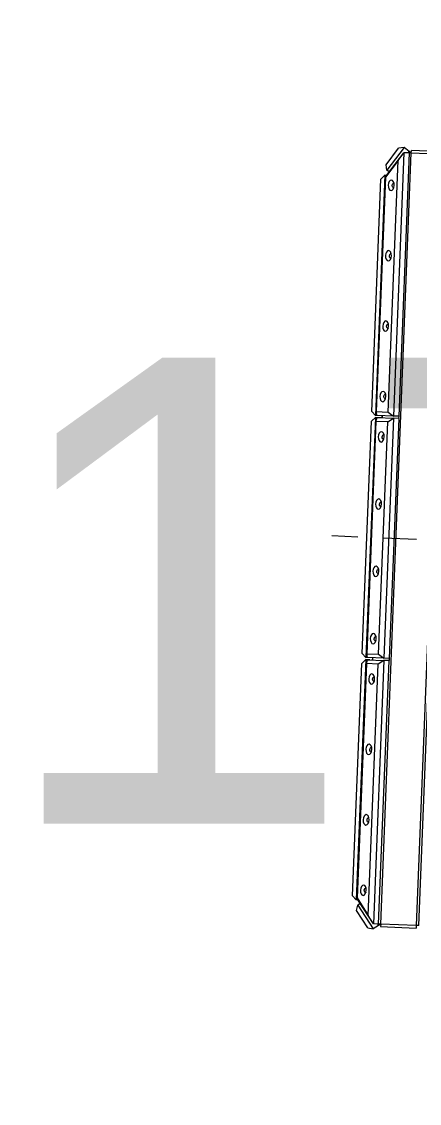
# Model space of a CAD drawing. Header units: millimetres. Extents: x 0 to 581027, y 0 to 6627194.
# Drawn here: x 580567.09 to 580568.626, y 6625969.2 to 6625973.377 of the extents above; entities that cross this region are included whole.
import ezdxf
from ezdxf.enums import TextEntityAlignment as Align

# ---------------------------------------------------------------- set-up
doc = ezdxf.new("R2010")
doc.units = ezdxf.units.MM
doc.linetypes.add('CENTERX2', pattern=[20.32, 12.7, -2.54, 2.54, -2.54])
doc.layers.add('Soundings_1000', color=7, linetype='Continuous', true_color=0x000000)
doc.layers.add('soundings_diff', color=7, linetype='Continuous', true_color=0x000000)
doc.layers.add('tiff', color=7, linetype='Continuous')
doc.layers.add('tiff17.2', color=7, linetype='Continuous')
doc.layers.add('ГР_Ось', color=7, linetype='CENTERX2', lineweight=15)
doc.layers.add('ГР_Отбойные SPC 1400 G1.8', color=252, linetype='Continuous', lineweight=15)
doc.styles.get("Standard").update_dxf_attribs({"font": 'arial.ttf'})
picture_1 = doc.add_image_def('image2.tif', size_in_pixel=(3838, 2796))
picture_2 = doc.add_image_def('image3.tif', size_in_pixel=(3838, 2796))
picture_3 = doc.add_image_def('image4.tif', size_in_pixel=(2844, 2049))

# ---------------------------------------------------------------- blocks, each defined once
blk = doc.blocks.new('ГР_Отбойные SPC 1400 G1.8_план_100')
at = {"layer": 'ГР_Ось', "ltscale": 0.1}
blk.add_line((0, 0), (0, -21.331), dxfattribs=at)
at = {"layer": 'ГР_Отбойные SPC 1400 G1.8'}
for p, q in [((-15, -16.5), (-15, -17.87)), ((14.9, -16.4), (-14.9, -16.4)), ((-14.9, -17.87), (-14.9, -16.5)), ((-14.9, -16.5), (14.9, -16.5)), ((-14.9, -17.87), (-14.9, -16.5)), ((14.9, -16.4), (14.9, -16.5)), ((14.9, -16.5), (14.9, -17.87)), ((14.9, -16.5), (15, -16.5)), ((15, -17.87), (15, -16.5)), ((-14.958, -17.951), (-15.101, -18.156)), ((-14.9, -17.87), (-15, -17.87)), ((-14.901, -17.991), (-14.958, -17.951)), ((-14.9, -17.87), (-14.957, -17.952)), ((-14.901, -17.951), (-4.72, -17.951)), ((-14.901, -17.951), (-14.901, -18.156)), ((14.9, -17.87), (-14.9, -17.87)), ((-14.9, -17.87), (-14.9, -17.951)), ((-14.9, -17.87), (-14.9, -17.87)), ((-14.9, -17.87), (-14.9, -17.87)), ((-4.72, -17.951), (-4.72, -17.952)), ((-4.72, -17.951), (-4.72, -18.156)), ((-4.72, -17.952), (-4.64, -17.952)), ((-4.64, -17.951), (4.64, -17.951)), ((-4.64, -17.951), (-4.64, -18.156)), ((4.64, -17.951), (4.64, -17.952)), ((4.64, -17.951), (4.64, -18.156)), ((4.64, -17.952), (4.72, -17.952)), ((14.901, -17.951), (4.72, -17.951)), ((4.72, -17.951), (4.72, -18.156)), ((14.9, -17.87), (15, -17.87)), ((14.9, -17.87), (14.9, -17.87)), ((14.9, -17.87), (14.957, -17.952)), ((14.9, -17.87), (14.9, -17.951)), ((14.901, -17.991), (14.958, -17.951)), ((14.901, -17.951), (14.901, -18.156)), ((14.958, -17.951), (15.101, -18.156)), ((-15.101, -18.156), (-14.2, -18.787)), ((-15.101, -18.156), (-15.064, -18.365)), ((-14.409, -18.824), (-15.064, -18.365)), ((-14, -18.787), (-14.901, -18.156)), ((-14.584, -18.365), (-14.901, -18.156)), ((-14.901, -18.156), (-4.72, -18.156)), ((-14.584, -18.365), (-13.929, -18.824)), ((-4.87, -18.365), (-14.584, -18.365)), ((-4.87, -18.365), (-4.72, -18.156)), ((-4.87, -18.824), (-4.87, -18.365)), ((-4.72, -18.156), (-4.72, -18.787)), ((-4.64, -18.787), (-4.64, -18.156)), ((-4.49, -18.365), (-4.64, -18.156)), ((-4.64, -18.156), (4.64, -18.156)), ((-4.49, -18.365), (-4.49, -18.824)), ((4.49, -18.365), (-4.49, -18.365)), ((4.49, -18.365), (4.64, -18.156)), ((4.49, -18.824), (4.49, -18.365)), ((4.64, -18.156), (4.64, -18.787)), ((4.72, -18.156), (14.901, -18.156)), ((4.72, -18.787), (4.72, -18.156)), ((4.72, -18.156), (4.87, -18.365)), ((14.584, -18.365), (4.87, -18.365)), ((4.87, -18.365), (4.87, -18.824)), ((13.929, -18.824), (14.584, -18.365)), ((14.901, -18.156), (14, -18.787)), ((14.2, -18.787), (15.101, -18.156)), ((15.064, -18.365), (14.409, -18.824)), ((14.901, -18.156), (14.584, -18.365)), ((15.064, -18.365), (15.101, -18.156)), ((-14.2, -18.787), (-14.409, -18.824)), ((-14.134, -18.693), (-14.2, -18.787)), ((-14, -18.787), (-14, -18.85)), ((-13.929, -18.824), (-14, -18.787)), ((-13.7, -18.489), (-13.7, -18.513)), ((-13.54, -18.489), (-13.54, -18.513)), ((-10.98, -18.489), (-10.98, -18.513)), ((-10.82, -18.489), (-10.82, -18.513)), ((-8.26, -18.489), (-8.26, -18.513)), ((-8.1, -18.489), (-8.1, -18.513)), ((-5.54, -18.489), (-5.54, -18.513)), ((-5.38, -18.489), (-5.38, -18.513)), ((-4.72, -18.787), (-4.87, -18.824)), ((-4.64, -18.582), (-4.72, -18.582)), ((-4.72, -18.582), (-4.72, -18.582)), ((-4.72, -18.582), (-4.72, -18.787)), ((-4.72, -18.6), (-4.64, -18.6)), ((-4.72, -18.787), (-4.72, -18.85)), ((-4.64, -18.6), (-4.64, -18.85)), ((-4.64, -18.6), (-4.64, -18.6)), ((-4.49, -18.824), (-4.64, -18.787)), ((-3.98, -18.489), (-3.98, -18.513)), ((-3.82, -18.489), (-3.82, -18.513)), ((-1.38, -18.489), (-1.38, -18.513)), ((-1.22, -18.489), (-1.22, -18.513)), ((1.22, -18.489), (1.22, -18.513)), ((1.38, -18.489), (1.38, -18.513)), ((3.82, -18.489), (3.82, -18.513)), ((3.98, -18.489), (3.98, -18.513)), ((4.64, -18.787), (4.49, -18.824)), ((4.72, -18.582), (4.64, -18.582)), ((4.64, -18.582), (4.64, -18.582)), ((4.64, -18.582), (4.64, -18.787)), ((4.64, -18.6), (4.72, -18.6)), ((4.64, -18.787), (4.64, -18.85)), ((4.72, -18.701), (4.72, -18.85)), ((4.87, -18.824), (4.72, -18.787)), ((5.38, -18.489), (5.38, -18.513)), ((5.54, -18.489), (5.54, -18.513)), ((8.1, -18.489), (8.1, -18.513)), ((8.26, -18.489), (8.26, -18.513)), ((10.82, -18.489), (10.82, -18.513)), ((10.98, -18.489), (10.98, -18.513)), ((13.54, -18.489), (13.54, -18.513)), ((13.7, -18.489), (13.7, -18.513)), ((14, -18.787), (13.929, -18.824)), ((14, -18.787), (14, -18.85)), ((14.134, -18.693), (14.2, -18.787)), ((14.409, -18.824), (14.2, -18.787)), ((-13.85, -19), (-14, -18.85)), ((-14, -18.85), (-4.72, -18.85)), ((-13.929, -18.824), (-4.87, -18.824)), ((-4.87, -19), (-13.85, -19)), ((-4.87, -19), (-4.72, -18.85)), ((-4.49, -19), (-4.64, -18.85)), ((-4.64, -18.85), (4.64, -18.85)), ((-4.49, -18.824), (4.49, -18.824)), ((4.49, -19), (-4.49, -19)), ((4.49, -19), (4.64, -18.85)), ((4.72, -18.85), (14, -18.85)), ((4.72, -18.85), (4.87, -19)), ((4.87, -18.824), (13.929, -18.824)), ((13.85, -19), (4.87, -19)), ((14, -18.85), (13.85, -19))]:
    blk.add_line(p, q, dxfattribs=at)
at = {"layer": 'ГР_Отбойные SPC 1400 G1.8', "extrusion": (0, 0, -1)}
for centre in [(-13.62, -18.594), (-10.9, -18.594), (-8.18, -18.594), (-5.46, -18.594), (-3.9, -18.594), (-1.3, -18.594), (1.3, -18.594), (3.9, -18.594), (5.46, -18.594), (8.18, -18.594), (10.9, -18.594), (13.62, -18.594)]:
    blk.add_ellipse(centre, major_axis=(-0.2, 0), ratio=0.573576, dxfattribs=at)
for centre, major_axis, start_param, end_param in [((-13.62, -18.406), (-0.2, 0), 5.123906, 5.319451), ((-13.62, -18.513), (-0.08, 0), 2.525509, 6.899269), ((-13.62, -18.406), (-0.2, 0), 4.105327, 4.300872), ((-10.9, -18.406), (-0.2, 0), 5.123906, 5.319451), ((-10.9, -18.513), (-0.08, 0), 2.525509, 6.899269), ((-10.9, -18.406), (-0.2, 0), 4.105327, 4.300872), ((-8.18, -18.406), (-0.2, 0), 5.123906, 5.319451), ((-8.18, -18.513), (-0.08, 0), 2.525509, 6.899269), ((-8.18, -18.406), (-0.2, 0), 4.105327, 4.300872), ((-5.46, -18.406), (-0.2, 0), 5.123913, 5.319451), ((-5.46, -18.513), (-0.08, 0), 2.5255, 6.89926), ((-5.46, -18.406), (-0.2, 0), 4.105327, 4.300879), ((-3.9, -18.406), (-0.2, 0), 5.123891, 5.31945), ((-3.9, -18.513), (-0.08, 0), 4.712389, 6.899288), ((-3.9, -18.513), (-0.08, 0), 2.525528, 4.712389), ((-3.9, -18.406), (-0.2, 0), 4.105328, 4.300857), ((-1.3, -18.406), (-0.2, 0), 5.123891, 5.31945), ((-1.3, -18.513), (-0.08, 0), 4.712389, 6.899288), ((-1.3, -18.513), (-0.08, 0), 2.525528, 4.712389), ((-1.3, -18.406), (-0.2, 0), 4.105328, 4.300857), ((1.3, -18.406), (-0.2, 0), 5.123891, 5.31945), ((1.3, -18.513), (-0.08, 0), 4.712389, 6.899288), ((1.3, -18.513), (-0.08, 0), 2.525528, 4.712389), ((1.3, -18.406), (-0.2, 0), 4.105328, 4.300857), ((3.9, -18.406), (-0.2, 0), 5.123898, 5.31945), ((3.9, -18.513), (-0.08, 0), 4.712389, 6.899278), ((3.9, -18.513), (-0.08, 0), 2.525518, 4.712389), ((3.9, -18.406), (-0.2, 0), 4.105328, 4.300865), ((5.46, -18.406), (-0.2, 0), 5.123898, 5.319451), ((5.46, -18.513), (-0.08, 0), 4.712389, 6.899278), ((5.46, -18.513), (-0.08, 0), 2.525518, 4.712389), ((5.46, -18.406), (-0.2, 0), 4.105327, 4.300865), ((8.18, -18.406), (-0.2, 0), 5.123906, 5.319451), ((8.18, -18.513), (-0.08, 0), 4.712389, 6.899269), ((8.18, -18.513), (-0.08, 0), 2.525509, 4.712389), ((8.18, -18.406), (-0.2, 0), 4.105327, 4.300872), ((10.9, -18.406), (-0.2, 0), 5.123906, 5.319451), ((10.9, -18.513), (-0.08, 0), 4.712389, 6.899269), ((10.9, -18.513), (-0.08, 0), 2.525509, 4.712389), ((10.9, -18.406), (-0.2, 0), 4.105327, 4.300872), ((13.62, -18.406), (-0.2, 0), 5.123906, 5.319451), ((13.62, -18.513), (-0.08, 0), 4.712389, 6.899269), ((13.62, -18.513), (-0.08, 0), 2.525509, 4.712389), ((13.62, -18.406), (-0.2, 0), 4.105327, 4.300872)]:
    blk.add_ellipse(centre, major_axis=major_axis, ratio=0.573576, start_param=start_param, end_param=end_param, dxfattribs=at)

msp = doc.modelspace()

# ---------------------------------------------------------------- block references
at = {"layer": 'ГР_Отбойные SPC 1400 G1.8', "xscale": 0.1, "yscale": 0.1, "zscale": 0.1, "rotation": 267.7336564096768}
msp.add_blockref('ГР_Отбойные SPC 1400 G1.8_план_100', (580570.3217, 6625971.3106, -0.0022), dxfattribs=at)

# ---------------------------------------------------------------- texts
at = {"layer": 'Soundings_1000', "color": 18, "true_color": 0x000000}
msp.add_text('17', height=1.8, dxfattribs=at).set_placement((580569.78, 6625971.18, 17.45), align=Align.MIDDLE_RIGHT)

# ---------------------------------------------------------------- pictures from other files: only their frames are drawn
at = {"layer": 'soundings_diff', "color": 7, "true_color": 0xffffff}
image = msp.add_image(picture_3, insert=(580007.4399, 6625621.2832), size_in_units=(568.8, 409.8), dxfattribs=at)
image.dxf.flags = 7
at = {"layer": 'tiff', "color": 7, "true_color": 0xffffff}
image = msp.add_image(picture_1, insert=(580010.5012, 6625614.7785), size_in_units=(575.6971, 419.3979), dxfattribs=dict(at, brightness=70))
image.dxf.flags = 7
at = {"layer": 'tiff17.2', "color": 7, "true_color": 0xffffff}
image = msp.add_image(picture_2, insert=(580010.5012, 6625614.7785), size_in_units=(575.6971, 419.3979), dxfattribs=dict(at, brightness=70))
image.dxf.flags = 7

doc.saveas('drawing.dxf')
